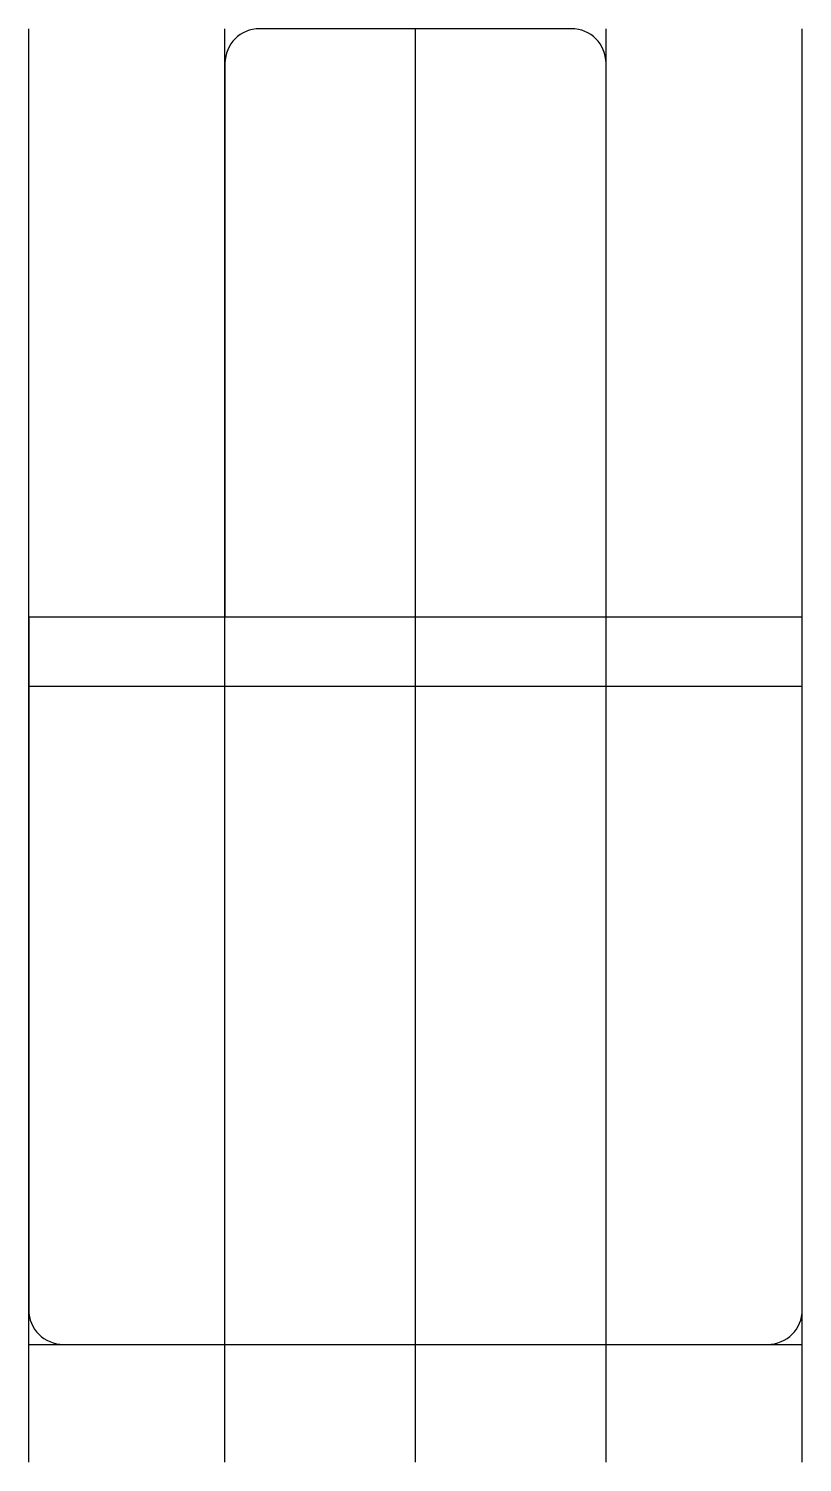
# Model space of a CAD drawing. Extents: x -25 to 42, y -10 to 114.
import ezdxf

# ---------------------------------------------------------------- set-up
doc = ezdxf.new("R2010")
doc.units = 0
doc.layers.get('0').update_dxf_attribs({"linetype": 'CONTINUOUS'})

msp = doc.modelspace()

# ---------------------------------------------------------------- linework, layer by layer
at = {"linetype": 'CONTINUOUS'}
for p, q in [((-25, -10.22), (-25, 114)), ((-8, -10.22), (-8, 114)), ((22, 114), (-5, 114)), ((8.5, -10.22), (8.5, 114)), ((25, -10.22), (25, 114)), ((42, -10.22), (42, 114)), ((-8, 111), (-8, 63)), ((25, 63), (25, 111)), ((42, 63), (-25, 63)), ((-8, 63), (-25, 63)), ((-25, 63), (-25, 3)), ((42, 63), (25, 63)), ((42, 3), (42, 63)), ((42, 57), (-25, 57)), ((-25, 0), (42, 0)), ((-22, 0), (39, 0))]:
    msp.add_line(p, q, dxfattribs=at)
for centre, start, end in [((-5, 111), 90, 180), ((22, 111), 0, 90), ((-22, 3), 180, 270), ((39, 3), 270, 0)]:
    msp.add_arc(centre, 3, start, end, dxfattribs=at)

doc.saveas('drawing.dxf')
